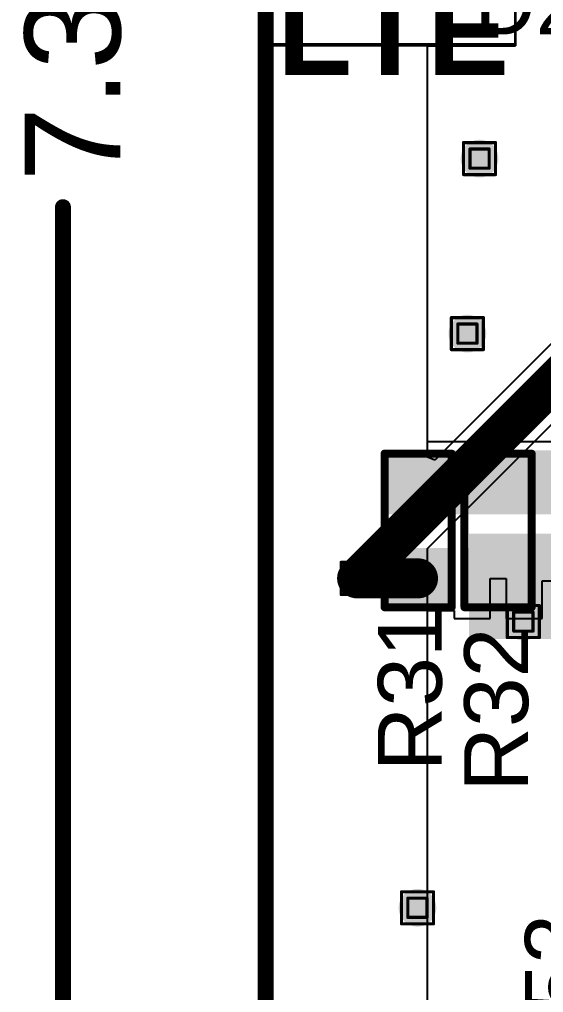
# Model space of a CAD drawing. Header units: inches. Extents: x -0.3 to 9.9, y -0.4 to 5.
# Drawn here: x -0.271 to 0.057, y 0.56 to 1.168 of the extents above; entities that cross this region are included whole.
import ezdxf

# ---------------------------------------------------------------- set-up
doc = ezdxf.new("R2010")
doc.units = ezdxf.units.IN
doc.header["$MEASUREMENT"] = 0
for name, color, linetype in [('Board Outline', 216, 'Continuous'), ('Bottom Layer', 5, 'Continuous'), ('Bottom Solder', 6, 'Continuous'), ('Dimension', 6, 'Continuous'), ('Drill Drawing', 1, 'Continuous'), ('Top Layer', 1, 'Continuous'), ('Top Overlay', 2, 'Continuous'), ('Top Paste', 8, 'Continuous'), ('Top Solder', 216, 'Continuous'), ('Via Holes', 16, 'Continuous')]:
    doc.layers.add(name, color=color, linetype=linetype)
doc.styles.add('Arial', font='', dxfattribs={"height": 0.2})
doc.styles.add('Arial_Bold', font='', dxfattribs={"height": 0.2})
doc.styles.get('Arial').set_extended_font_data('Arial')
doc.styles.get('Arial_Bold').set_extended_font_data('Arial', bold=True)

# ---------------------------------------------------------------- blocks, each defined once
blk = doc.blocks.new('R___0603_78')
at = {"layer": 'Top Layer'}
for points in [[(-0.015, 0.0175), (-0.015, -0.0175), (-0.045, -0.0175), (-0.045, 0.0175)], [(0.045, 0.0175), (0.045, -0.0175), (0.015, -0.0175), (0.015, 0.0175)]]:
    blk.add_hatch(color=1, dxfattribs=at).paths.add_polyline_path(points)
at = {"layer": 'Top Paste'}
for points in [[(-0.015, 0.0175), (-0.015, -0.0175), (-0.045, -0.0175), (-0.045, 0.0175)], [(0.045, 0.0175), (0.045, -0.0175), (0.015, -0.0175), (0.015, 0.0175)]]:
    blk.add_hatch(color=8, dxfattribs=at).paths.add_polyline_path(points)
at = {"layer": 'Top Solder'}
for points in [[(-0.011, 0.0215), (-0.011, -0.0215), (-0.049, -0.0215), (-0.049, 0.0215)], [(0.049, 0.0215), (0.049, -0.0215), (0.011, -0.0215), (0.011, 0.0215)]]:
    blk.add_hatch(color=216, dxfattribs=at).paths.add_polyline_path(points)
at = {"layer": 'Top Overlay'}
for points in [[(0.048, 0.021, 0.005, 0.005, 0), (-0.048, 0.021, 0.005, 0.005, 0)], [(-0.048, -0.021, 0.005, 0.005, 0), (-0.048, 0.021, 0.005, 0.005, 0)], [(0.048, -0.021, 0.005, 0.005, 0), (0.048, 0.021, 0.005, 0.005, 0)], [(0.048, -0.021, 0.005, 0.005, 0), (-0.048, -0.021, 0.005, 0.005, 0)]]:
    blk.add_lwpolyline(points, format="xyseb", dxfattribs=at)
for points in [[(-0.04925, 0.021, 0.0025, 0.0025, 1), (-0.04675, 0.021, 0.0025, 0.0025, 1)], [(-0.04925, 0.021, 0.0025, 0.0025, 1), (-0.04675, 0.021, 0.0025, 0.0025, 1)], [(0.04675, 0.021, 0.0025, 0.0025, 1), (0.04925, 0.021, 0.0025, 0.0025, 1)], [(0.04675, 0.021, 0.0025, 0.0025, 1), (0.04925, 0.021, 0.0025, 0.0025, 1)], [(-0.04925, -0.021, 0.0025, 0.0025, 1), (-0.04675, -0.021, 0.0025, 0.0025, 1)], [(-0.04925, -0.021, 0.0025, 0.0025, 1), (-0.04675, -0.021, 0.0025, 0.0025, 1)], [(0.04675, -0.021, 0.0025, 0.0025, 1), (0.04925, -0.021, 0.0025, 0.0025, 1)], [(0.04675, -0.021, 0.0025, 0.0025, 1), (0.04925, -0.021, 0.0025, 0.0025, 1)]]:
    blk.add_lwpolyline(points, format="xyseb", close=True, dxfattribs=at)
blk = doc.blocks.new('R___0603_79')
at = {"layer": 'Top Layer'}
for points in [[(-0.015, 0.0175), (-0.015, -0.0175), (-0.045, -0.0175), (-0.045, 0.0175)], [(0.045, 0.0175), (0.045, -0.0175), (0.015, -0.0175), (0.015, 0.0175)]]:
    blk.add_hatch(color=1, dxfattribs=at).paths.add_polyline_path(points)
at = {"layer": 'Top Paste'}
for points in [[(-0.015, 0.0175), (-0.015, -0.0175), (-0.045, -0.0175), (-0.045, 0.0175)], [(0.045, 0.0175), (0.045, -0.0175), (0.015, -0.0175), (0.015, 0.0175)]]:
    blk.add_hatch(color=8, dxfattribs=at).paths.add_polyline_path(points)
at = {"layer": 'Top Solder'}
for points in [[(-0.011, 0.0215), (-0.011, -0.0215), (-0.049, -0.0215), (-0.049, 0.0215)], [(0.049, 0.0215), (0.049, -0.0215), (0.011, -0.0215), (0.011, 0.0215)]]:
    blk.add_hatch(color=216, dxfattribs=at).paths.add_polyline_path(points)
at = {"layer": 'Top Overlay'}
for points in [[(0.048, 0.021, 0.005, 0.005, 0), (-0.048, 0.021, 0.005, 0.005, 0)], [(-0.048, -0.021, 0.005, 0.005, 0), (-0.048, 0.021, 0.005, 0.005, 0)], [(0.048, -0.021, 0.005, 0.005, 0), (0.048, 0.021, 0.005, 0.005, 0)], [(0.048, -0.021, 0.005, 0.005, 0), (-0.048, -0.021, 0.005, 0.005, 0)]]:
    blk.add_lwpolyline(points, format="xyseb", dxfattribs=at)
for points in [[(-0.04925, 0.021, 0.0025, 0.0025, 1), (-0.04675, 0.021, 0.0025, 0.0025, 1)], [(-0.04925, 0.021, 0.0025, 0.0025, 1), (-0.04675, 0.021, 0.0025, 0.0025, 1)], [(0.04675, 0.021, 0.0025, 0.0025, 1), (0.04925, 0.021, 0.0025, 0.0025, 1)], [(0.04675, 0.021, 0.0025, 0.0025, 1), (0.04925, 0.021, 0.0025, 0.0025, 1)], [(-0.04925, -0.021, 0.0025, 0.0025, 1), (-0.04675, -0.021, 0.0025, 0.0025, 1)], [(-0.04925, -0.021, 0.0025, 0.0025, 1), (-0.04675, -0.021, 0.0025, 0.0025, 1)], [(0.04675, -0.021, 0.0025, 0.0025, 1), (0.04925, -0.021, 0.0025, 0.0025, 1)], [(0.04675, -0.021, 0.0025, 0.0025, 1), (0.04925, -0.021, 0.0025, 0.0025, 1)]]:
    blk.add_lwpolyline(points, format="xyseb", close=True, dxfattribs=at)

msp = doc.modelspace()

# ---------------------------------------------------------------- hatches: boundary and pattern name
at = {"layer": 'Bottom Layer'}
h = msp.add_hatch(color=5, dxfattribs=at)
edge = h.paths.add_edge_path()
edge.add_arc((0.01658, 1.08142), 0.01181, 0, 360)
h = msp.add_hatch(color=5, dxfattribs=at)
edge = h.paths.add_edge_path()
edge.add_arc((0.009, 0.972), 0.01181, 0, 360)
h = msp.add_hatch(color=5, dxfattribs=at)
edge = h.paths.add_edge_path()
edge.add_arc((-0.06, 0.819), 0.01181, 0, 360)
h = msp.add_hatch(color=5, dxfattribs=at)
edge = h.paths.add_edge_path()
edge.add_arc((0.044, 0.792), 0.01181, 0, 360)
h = msp.add_hatch(color=5, dxfattribs=at)
edge = h.paths.add_edge_path()
edge.add_arc((-0.02223, 0.61305), 0.01181, 0, 360)
at = {"layer": 'Bottom Solder'}
h = msp.add_hatch(color=6, dxfattribs=at)
edge = h.paths.add_edge_path()
edge.add_arc((0.01658, 1.08142), 0.00591, 0, 360)
h = msp.add_hatch(color=6, dxfattribs=at)
edge = h.paths.add_edge_path()
edge.add_arc((0.009, 0.972), 0.00591, 0, 360)
h = msp.add_hatch(color=6, dxfattribs=at)
edge = h.paths.add_edge_path()
edge.add_arc((-0.06, 0.819), 0.00591, 0, 360)
h = msp.add_hatch(color=6, dxfattribs=at)
edge = h.paths.add_edge_path()
edge.add_arc((0.044, 0.792), 0.00591, 0, 360)
h = msp.add_hatch(color=6, dxfattribs=at)
edge = h.paths.add_edge_path()
edge.add_arc((-0.02223, 0.61305), 0.00591, 0, 360)
at = {"layer": 'Top Layer'}
h = msp.add_hatch(color=1, dxfattribs=at)
edge = h.paths.add_edge_path()
edge.add_arc((0.01658, 1.08142), 0.01181, 0, 360)
h = msp.add_hatch(color=1, dxfattribs=at)
edge = h.paths.add_edge_path()
edge.add_arc((0.009, 0.972), 0.01181, 0, 360)
for points in [[(-0.04054, 0.859), (0.084, 0.859), (0.084, 0.899), (-0.04054, 0.899)], [(0.01, 0.781), (0.097, 0.781), (0.097, 0.847), (0.01, 0.847)]]:
    msp.add_hatch(color=1, dxfattribs=at).paths.add_polyline_path(points)
h = msp.add_hatch(color=1, dxfattribs=at)
edge = h.paths.add_edge_path()
edge.add_arc((-0.06, 0.819), 0.01181, 0, 360)
h = msp.add_hatch(color=1, dxfattribs=at)
edge = h.paths.add_edge_path()
edge.add_arc((0.044, 0.792), 0.01181, 0, 360)
h = msp.add_hatch(color=1, dxfattribs=at)
edge = h.paths.add_edge_path()
edge.add_arc((-0.02223, 0.61305), 0.01181, 0, 360)
at = {"layer": 'Top Solder'}
h = msp.add_hatch(color=216, dxfattribs=at)
edge = h.paths.add_edge_path()
edge.add_arc((0.01658, 1.08142), 0.00591, 0, 360)
h = msp.add_hatch(color=216, dxfattribs=at)
edge = h.paths.add_edge_path()
edge.add_arc((0.009, 0.972), 0.00591, 0, 360)
h = msp.add_hatch(color=216, dxfattribs=at)
edge = h.paths.add_edge_path()
edge.add_arc((-0.06, 0.819), 0.00591, 0, 360)
h = msp.add_hatch(color=216, dxfattribs=at)
edge = h.paths.add_edge_path()
edge.add_arc((0.044, 0.792), 0.00591, 0, 360)
h = msp.add_hatch(color=216, dxfattribs=at)
edge = h.paths.add_edge_path()
edge.add_arc((-0.02223, 0.61305), 0.00591, 0, 360)
at = {"layer": 'Via Holes'}
h = msp.add_hatch(color=7, dxfattribs=at)
edge = h.paths.add_edge_path()
edge.add_arc((0.01658, 1.08142), 0.00591, 0, 360)
h = msp.add_hatch(color=7, dxfattribs=at)
edge = h.paths.add_edge_path()
edge.add_arc((0.009, 0.972), 0.00591, 0, 360)
h = msp.add_hatch(color=7, dxfattribs=at)
edge = h.paths.add_edge_path()
edge.add_arc((-0.06, 0.819), 0.00591, 0, 360)
h = msp.add_hatch(color=7, dxfattribs=at)
edge = h.paths.add_edge_path()
edge.add_arc((0.044, 0.792), 0.00591, 0, 360)
h = msp.add_hatch(color=7, dxfattribs=at)
edge = h.paths.add_edge_path()
edge.add_arc((-0.02223, 0.61305), 0.00591, 0, 360)

# ---------------------------------------------------------------- linework, layer by layer
at = {"layer": 'Board Outline'}
msp.add_lwpolyline([(-0.11718, -0.122, 0.01, 0.01, 0), (-0.11718, 2.76795, 0.01, 0.01, 0)], format="xyseb", dxfattribs=at)
at = {"layer": 'Bottom Layer'}
for p, q in [((-0.11418, 1.153), (-0.11418, 1.641)), ((0.03882, 1.641), (0.03882, 1.153)), ((0.03882, 1.153), (0.03882, 1.641)), ((0.03882, 1.153), (-0.11418, 1.153)), ((-0.016, 0.89477), (-0.016, 1.153)), ((-0.016, 1.153), (0.03882, 1.153)), ((0.08038, 0.98462), (-0.01138, 0.89285)), ((-0.016, 0.83777), (0.10039, 0.95416)), ((-0.01138, 0.89285), (-0.016, 0.89477)), ((-0.016, 0.10117), (-0.016, 0.83777))]:
    msp.add_line(p, q, dxfattribs=at)
msp.add_lwpolyline([(-0.06, 0.819, 0.025, 0.025, 0), (0.093, 0.972, 0.025, 0.025, 0)], format="xyseb", dxfattribs=at)
msp.add_lwpolyline([(-0.06625, 0.819, 0.0125, 0.0125, 1), (-0.05375, 0.819, 0.0125, 0.0125, 1)], format="xyseb", close=True, dxfattribs=at)
at = {"layer": 'Dimension'}
msp.add_lwpolyline([(-0.244, -0.122, 0.01, 0.01, 0), (-0.244, 1.05105, 0.01, 0.01, 0)], format="xyseb", dxfattribs=at)
msp.add_lwpolyline([(-0.2465, 1.05105, 0.005, 0.005, 1), (-0.2415, 1.05105, 0.005, 0.005, 1)], format="xyseb", close=True, dxfattribs=at)
at = {"layer": 'Drill Drawing'}
for points in [[(0.00658, 1.09142, 0.002, 0.002, 0), (0.02658, 1.09142, 0.002, 0.002, 0)], [(0.00658, 1.07142, 0.002, 0.002, 0), (0.00658, 1.09142, 0.002, 0.002, 0)], [(0.02658, 1.07142, 0.002, 0.002, 0), (0.02658, 1.09142, 0.002, 0.002, 0)], [(0.01058, 1.08742, 0.002, 0.002, 0), (0.02258, 1.08742, 0.002, 0.002, 0)], [(0.01058, 1.07542, 0.002, 0.002, 0), (0.01058, 1.08742, 0.002, 0.002, 0)], [(0.02258, 1.07542, 0.002, 0.002, 0), (0.02258, 1.08742, 0.002, 0.002, 0)], [(0.00658, 1.07142, 0.002, 0.002, 0), (0.02658, 1.07142, 0.002, 0.002, 0)], [(0.01058, 1.07542, 0.002, 0.002, 0), (0.02258, 1.07542, 0.002, 0.002, 0)], [(-0.001, 0.982, 0.002, 0.002, 0), (0.019, 0.982, 0.002, 0.002, 0)], [(-0.001, 0.962, 0.002, 0.002, 0), (-0.001, 0.982, 0.002, 0.002, 0)], [(0.019, 0.962, 0.002, 0.002, 0), (0.019, 0.982, 0.002, 0.002, 0)], [(0.003, 0.978, 0.002, 0.002, 0), (0.015, 0.978, 0.002, 0.002, 0)], [(0.003, 0.966, 0.002, 0.002, 0), (0.003, 0.978, 0.002, 0.002, 0)], [(0.015, 0.966, 0.002, 0.002, 0), (0.015, 0.978, 0.002, 0.002, 0)], [(-0.001, 0.962, 0.002, 0.002, 0), (0.019, 0.962, 0.002, 0.002, 0)], [(0.003, 0.966, 0.002, 0.002, 0), (0.015, 0.966, 0.002, 0.002, 0)], [(-0.07, 0.829, 0.002, 0.002, 0), (-0.05, 0.829, 0.002, 0.002, 0)], [(-0.07, 0.809, 0.002, 0.002, 0), (-0.07, 0.829, 0.002, 0.002, 0)], [(-0.05, 0.809, 0.002, 0.002, 0), (-0.05, 0.829, 0.002, 0.002, 0)], [(-0.066, 0.825, 0.002, 0.002, 0), (-0.054, 0.825, 0.002, 0.002, 0)], [(-0.066, 0.813, 0.002, 0.002, 0), (-0.066, 0.825, 0.002, 0.002, 0)], [(-0.054, 0.813, 0.002, 0.002, 0), (-0.054, 0.825, 0.002, 0.002, 0)], [(-0.07, 0.809, 0.002, 0.002, 0), (-0.05, 0.809, 0.002, 0.002, 0)], [(-0.066, 0.813, 0.002, 0.002, 0), (-0.054, 0.813, 0.002, 0.002, 0)], [(0.034, 0.802, 0.002, 0.002, 0), (0.054, 0.802, 0.002, 0.002, 0)], [(0.034, 0.782, 0.002, 0.002, 0), (0.034, 0.802, 0.002, 0.002, 0)], [(0.054, 0.782, 0.002, 0.002, 0), (0.054, 0.802, 0.002, 0.002, 0)], [(0.038, 0.798, 0.002, 0.002, 0), (0.05, 0.798, 0.002, 0.002, 0)], [(0.038, 0.786, 0.002, 0.002, 0), (0.038, 0.798, 0.002, 0.002, 0)], [(0.05, 0.786, 0.002, 0.002, 0), (0.05, 0.798, 0.002, 0.002, 0)], [(0.038, 0.786, 0.002, 0.002, 0), (0.05, 0.786, 0.002, 0.002, 0)], [(0.034, 0.782, 0.002, 0.002, 0), (0.054, 0.782, 0.002, 0.002, 0)], [(-0.03223, 0.62305, 0.002, 0.002, 0), (-0.01223, 0.62305, 0.002, 0.002, 0)], [(-0.03223, 0.60305, 0.002, 0.002, 0), (-0.03223, 0.62305, 0.002, 0.002, 0)], [(-0.01223, 0.60305, 0.002, 0.002, 0), (-0.01223, 0.62305, 0.002, 0.002, 0)], [(-0.02823, 0.61905, 0.002, 0.002, 0), (-0.01623, 0.61905, 0.002, 0.002, 0)], [(-0.02823, 0.60705, 0.002, 0.002, 0), (-0.02823, 0.61905, 0.002, 0.002, 0)], [(-0.01623, 0.60705, 0.002, 0.002, 0), (-0.01623, 0.61905, 0.002, 0.002, 0)], [(-0.03223, 0.60305, 0.002, 0.002, 0), (-0.01223, 0.60305, 0.002, 0.002, 0)], [(-0.02823, 0.60705, 0.002, 0.002, 0), (-0.01623, 0.60705, 0.002, 0.002, 0)]]:
    msp.add_lwpolyline(points, format="xyseb", dxfattribs=at)
for points in [[(0.00608, 1.09142, 0.001, 0.001, 1), (0.00708, 1.09142, 0.001, 0.001, 1)], [(0.00608, 1.09142, 0.001, 0.001, 1), (0.00708, 1.09142, 0.001, 0.001, 1)], [(0.02608, 1.09142, 0.001, 0.001, 1), (0.02708, 1.09142, 0.001, 0.001, 1)], [(0.02608, 1.09142, 0.001, 0.001, 1), (0.02708, 1.09142, 0.001, 0.001, 1)], [(0.01008, 1.08742, 0.001, 0.001, 1), (0.01108, 1.08742, 0.001, 0.001, 1)], [(0.01008, 1.08742, 0.001, 0.001, 1), (0.01108, 1.08742, 0.001, 0.001, 1)], [(0.02208, 1.08742, 0.001, 0.001, 1), (0.02308, 1.08742, 0.001, 0.001, 1)], [(0.02208, 1.08742, 0.001, 0.001, 1), (0.02308, 1.08742, 0.001, 0.001, 1)], [(0.00608, 1.07142, 0.001, 0.001, 1), (0.00708, 1.07142, 0.001, 0.001, 1)], [(0.00608, 1.07142, 0.001, 0.001, 1), (0.00708, 1.07142, 0.001, 0.001, 1)], [(0.01008, 1.07542, 0.001, 0.001, 1), (0.01108, 1.07542, 0.001, 0.001, 1)], [(0.01008, 1.07542, 0.001, 0.001, 1), (0.01108, 1.07542, 0.001, 0.001, 1)], [(0.02208, 1.07542, 0.001, 0.001, 1), (0.02308, 1.07542, 0.001, 0.001, 1)], [(0.02208, 1.07542, 0.001, 0.001, 1), (0.02308, 1.07542, 0.001, 0.001, 1)], [(0.02608, 1.07142, 0.001, 0.001, 1), (0.02708, 1.07142, 0.001, 0.001, 1)], [(0.02608, 1.07142, 0.001, 0.001, 1), (0.02708, 1.07142, 0.001, 0.001, 1)], [(-0.0015, 0.982, 0.001, 0.001, 1), (-0.0005, 0.982, 0.001, 0.001, 1)], [(-0.0015, 0.982, 0.001, 0.001, 1), (-0.0005, 0.982, 0.001, 0.001, 1)], [(0.0185, 0.982, 0.001, 0.001, 1), (0.0195, 0.982, 0.001, 0.001, 1)], [(0.0185, 0.982, 0.001, 0.001, 1), (0.0195, 0.982, 0.001, 0.001, 1)], [(0.0025, 0.978, 0.001, 0.001, 1), (0.0035, 0.978, 0.001, 0.001, 1)], [(0.0025, 0.978, 0.001, 0.001, 1), (0.0035, 0.978, 0.001, 0.001, 1)], [(0.0145, 0.978, 0.001, 0.001, 1), (0.0155, 0.978, 0.001, 0.001, 1)], [(0.0145, 0.978, 0.001, 0.001, 1), (0.0155, 0.978, 0.001, 0.001, 1)], [(-0.0015, 0.962, 0.001, 0.001, 1), (-0.0005, 0.962, 0.001, 0.001, 1)], [(-0.0015, 0.962, 0.001, 0.001, 1), (-0.0005, 0.962, 0.001, 0.001, 1)], [(0.0025, 0.966, 0.001, 0.001, 1), (0.0035, 0.966, 0.001, 0.001, 1)], [(0.0025, 0.966, 0.001, 0.001, 1), (0.0035, 0.966, 0.001, 0.001, 1)], [(0.0145, 0.966, 0.001, 0.001, 1), (0.0155, 0.966, 0.001, 0.001, 1)], [(0.0145, 0.966, 0.001, 0.001, 1), (0.0155, 0.966, 0.001, 0.001, 1)], [(0.0185, 0.962, 0.001, 0.001, 1), (0.0195, 0.962, 0.001, 0.001, 1)], [(0.0185, 0.962, 0.001, 0.001, 1), (0.0195, 0.962, 0.001, 0.001, 1)], [(-0.0705, 0.829, 0.001, 0.001, 1), (-0.0695, 0.829, 0.001, 0.001, 1)], [(-0.0705, 0.829, 0.001, 0.001, 1), (-0.0695, 0.829, 0.001, 0.001, 1)], [(-0.0505, 0.829, 0.001, 0.001, 1), (-0.0495, 0.829, 0.001, 0.001, 1)], [(-0.0505, 0.829, 0.001, 0.001, 1), (-0.0495, 0.829, 0.001, 0.001, 1)], [(-0.0665, 0.825, 0.001, 0.001, 1), (-0.0655, 0.825, 0.001, 0.001, 1)], [(-0.0665, 0.825, 0.001, 0.001, 1), (-0.0655, 0.825, 0.001, 0.001, 1)], [(-0.0545, 0.825, 0.001, 0.001, 1), (-0.0535, 0.825, 0.001, 0.001, 1)], [(-0.0545, 0.825, 0.001, 0.001, 1), (-0.0535, 0.825, 0.001, 0.001, 1)], [(-0.0705, 0.809, 0.001, 0.001, 1), (-0.0695, 0.809, 0.001, 0.001, 1)], [(-0.0705, 0.809, 0.001, 0.001, 1), (-0.0695, 0.809, 0.001, 0.001, 1)], [(-0.0665, 0.813, 0.001, 0.001, 1), (-0.0655, 0.813, 0.001, 0.001, 1)], [(-0.0665, 0.813, 0.001, 0.001, 1), (-0.0655, 0.813, 0.001, 0.001, 1)], [(-0.0545, 0.813, 0.001, 0.001, 1), (-0.0535, 0.813, 0.001, 0.001, 1)], [(-0.0545, 0.813, 0.001, 0.001, 1), (-0.0535, 0.813, 0.001, 0.001, 1)], [(-0.0505, 0.809, 0.001, 0.001, 1), (-0.0495, 0.809, 0.001, 0.001, 1)], [(-0.0505, 0.809, 0.001, 0.001, 1), (-0.0495, 0.809, 0.001, 0.001, 1)], [(0.0335, 0.802, 0.001, 0.001, 1), (0.0345, 0.802, 0.001, 0.001, 1)], [(0.0335, 0.802, 0.001, 0.001, 1), (0.0345, 0.802, 0.001, 0.001, 1)], [(0.0535, 0.802, 0.001, 0.001, 1), (0.0545, 0.802, 0.001, 0.001, 1)], [(0.0535, 0.802, 0.001, 0.001, 1), (0.0545, 0.802, 0.001, 0.001, 1)], [(0.0375, 0.798, 0.001, 0.001, 1), (0.0385, 0.798, 0.001, 0.001, 1)], [(0.0375, 0.798, 0.001, 0.001, 1), (0.0385, 0.798, 0.001, 0.001, 1)], [(0.0495, 0.798, 0.001, 0.001, 1), (0.0505, 0.798, 0.001, 0.001, 1)], [(0.0495, 0.798, 0.001, 0.001, 1), (0.0505, 0.798, 0.001, 0.001, 1)], [(0.0375, 0.786, 0.001, 0.001, 1), (0.0385, 0.786, 0.001, 0.001, 1)], [(0.0375, 0.786, 0.001, 0.001, 1), (0.0385, 0.786, 0.001, 0.001, 1)], [(0.0495, 0.786, 0.001, 0.001, 1), (0.0505, 0.786, 0.001, 0.001, 1)], [(0.0495, 0.786, 0.001, 0.001, 1), (0.0505, 0.786, 0.001, 0.001, 1)], [(0.0335, 0.782, 0.001, 0.001, 1), (0.0345, 0.782, 0.001, 0.001, 1)], [(0.0335, 0.782, 0.001, 0.001, 1), (0.0345, 0.782, 0.001, 0.001, 1)], [(0.0535, 0.782, 0.001, 0.001, 1), (0.0545, 0.782, 0.001, 0.001, 1)], [(0.0535, 0.782, 0.001, 0.001, 1), (0.0545, 0.782, 0.001, 0.001, 1)], [(-0.03273, 0.62305, 0.001, 0.001, 1), (-0.03173, 0.62305, 0.001, 0.001, 1)], [(-0.03273, 0.62305, 0.001, 0.001, 1), (-0.03173, 0.62305, 0.001, 0.001, 1)], [(-0.01273, 0.62305, 0.001, 0.001, 1), (-0.01173, 0.62305, 0.001, 0.001, 1)], [(-0.01273, 0.62305, 0.001, 0.001, 1), (-0.01173, 0.62305, 0.001, 0.001, 1)], [(-0.02873, 0.61905, 0.001, 0.001, 1), (-0.02773, 0.61905, 0.001, 0.001, 1)], [(-0.02873, 0.61905, 0.001, 0.001, 1), (-0.02773, 0.61905, 0.001, 0.001, 1)], [(-0.01673, 0.61905, 0.001, 0.001, 1), (-0.01573, 0.61905, 0.001, 0.001, 1)], [(-0.01673, 0.61905, 0.001, 0.001, 1), (-0.01573, 0.61905, 0.001, 0.001, 1)], [(-0.03273, 0.60305, 0.001, 0.001, 1), (-0.03173, 0.60305, 0.001, 0.001, 1)], [(-0.03273, 0.60305, 0.001, 0.001, 1), (-0.03173, 0.60305, 0.001, 0.001, 1)], [(-0.02873, 0.60705, 0.001, 0.001, 1), (-0.02773, 0.60705, 0.001, 0.001, 1)], [(-0.02873, 0.60705, 0.001, 0.001, 1), (-0.02773, 0.60705, 0.001, 0.001, 1)], [(-0.01673, 0.60705, 0.001, 0.001, 1), (-0.01573, 0.60705, 0.001, 0.001, 1)], [(-0.01673, 0.60705, 0.001, 0.001, 1), (-0.01573, 0.60705, 0.001, 0.001, 1)], [(-0.01273, 0.60305, 0.001, 0.001, 1), (-0.01173, 0.60305, 0.001, 0.001, 1)], [(-0.01273, 0.60305, 0.001, 0.001, 1), (-0.01173, 0.60305, 0.001, 0.001, 1)]]:
    msp.add_lwpolyline(points, format="xyseb", close=True, dxfattribs=at)
at = {"layer": 'Top Layer'}
for p, q in [((-0.114, 1.152), (-0.114, 1.64)), ((0.039, 1.64), (0.039, 1.152)), ((0.039, 1.152), (0.039, 1.23987)), ((0.039, 1.152), (-0.114, 1.152)), ((-0.016, 0.90441), (-0.016, 1.152)), ((-0.016, 1.152), (0.039, 1.152)), ((0.084, 0.90441), (-0.016, 0.90441)), ((0.02318, 0.79395), (0.02318, 0.81895)), ((0.02318, 0.81895), (0.03318, 0.81895)), ((0.03318, 0.81895), (0.03318, 0.79395)), ((0.05568, 0.81236), (0.05568, 0.81736)), ((0.05568, 0.81736), (0.06489, 0.81736)), ((0.05568, 0.79395), (0.05568, 0.81236)), ((-0.016, 0.31185), (-0.016, 0.79895)), ((-0.016, 0.79895), (0.00068, 0.79895)), ((0.00068, 0.79895), (0.00068, 0.79395)), ((0.00068, 0.79395), (0.02318, 0.79395)), ((0.03318, 0.79395), (0.05568, 0.79395))]:
    msp.add_line(p, q, dxfattribs=at)
msp.add_lwpolyline([(-0.06, 0.819, 0.025, 0.025, 0), (-0.02187, 0.819, 0.025, 0.025, 0)], format="xyseb", dxfattribs=at)
for points in [[(-0.06625, 0.819, 0.0125, 0.0125, 1), (-0.05375, 0.819, 0.0125, 0.0125, 1)], [(-0.02812, 0.819, 0.0125, 0.0125, 1), (-0.01562, 0.819, 0.0125, 0.0125, 1)]]:
    msp.add_lwpolyline(points, format="xyseb", close=True, dxfattribs=at)

# ---------------------------------------------------------------- block references
at = {"rotation": 270}
for name, p in [('R___0603_79', (-0.02182, 0.84895)), ('R___0603_78', (0.02818, 0.84895))]:
    msp.add_blockref(name, p, dxfattribs=at)

# ---------------------------------------------------------------- texts
at = {"layer": 'Dimension', "style": 'Arial'}
msp.add_text('7.34 (cm)', height=0.06, rotation=90, dxfattribs=at).set_placement((-0.20801, 1.06705))
at = {"layer": 'Top Overlay', "style": 'Arial'}
msp.add_text('D22', height=0.038, dxfattribs=at).set_placement((0.01335, 1.15901))
at = {"layer": 'Top Overlay'}
for s, height, rotation, style, p in [('LTE', 0.055, 360, 'Arial_Bold', (-0.11, 1.13372)), ('R31', 0.04, 90, 'Arial', (-0.00701, 0.69835)), ('R32', 0.04, 90, 'Arial', (0.04699, 0.68568)), ('C53', 0.04, 90, 'Arial', (0.08499, 0.50668))]:
    msp.add_text(s, height=height, rotation=rotation, dxfattribs=dict(at, style=style)).set_placement(p)

doc.saveas('drawing.dxf')
